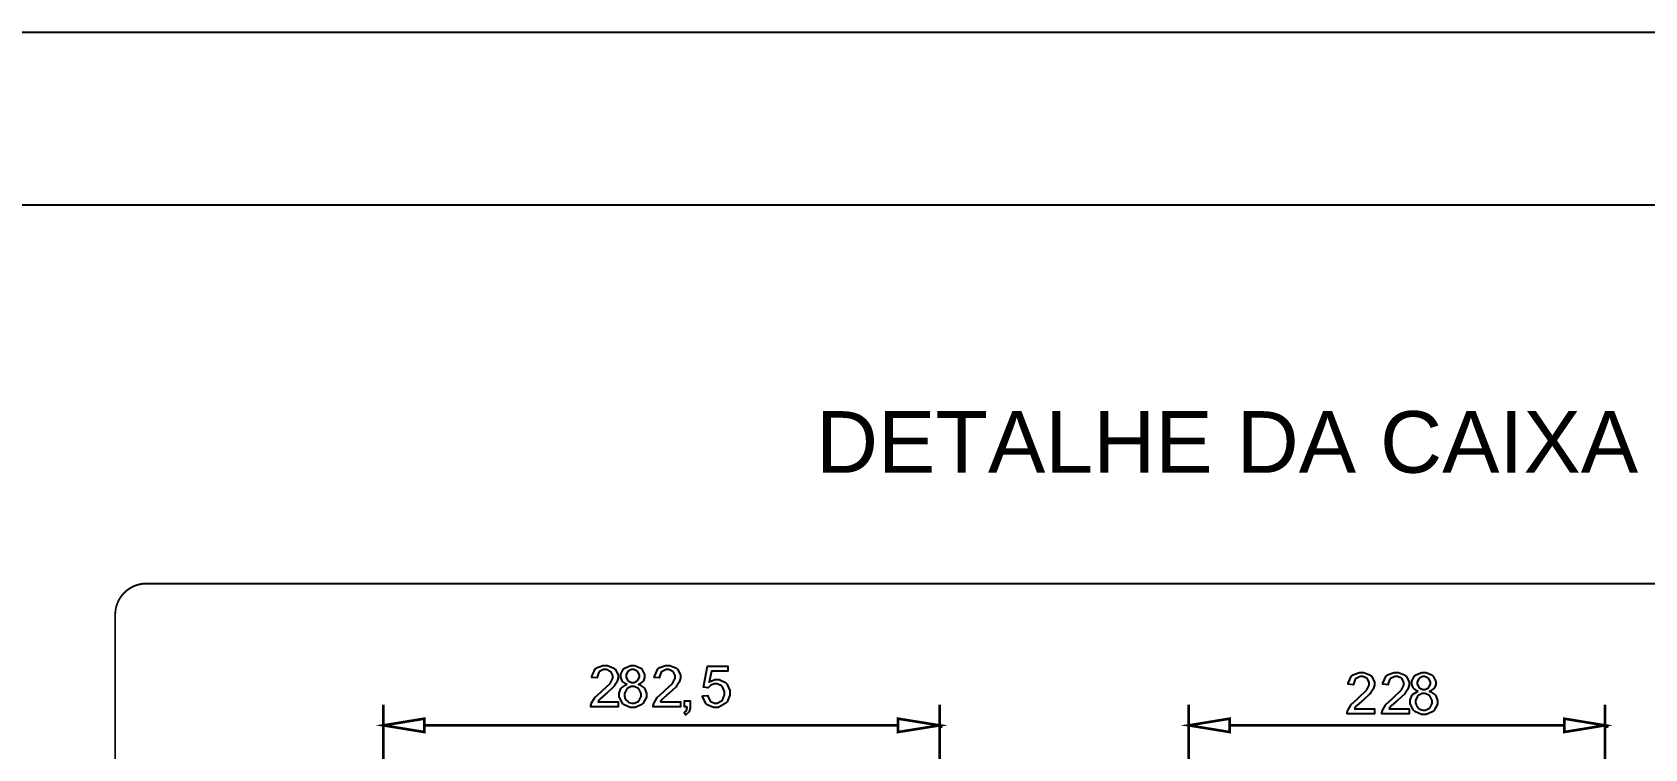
# Model space of a CAD drawing. Header units: millimetres. Extents: x 3453 to 3750, y 2320 to 2530.
# Drawn here: x 3621.6 to 3687, y 2501 to 2530.1 of the extents above; entities that cross this region are included whole.
import ezdxf

# ---------------------------------------------------------------- set-up
doc = ezdxf.new("R2010")
doc.units = ezdxf.units.MM
doc.styles.get("Standard").update_dxf_attribs({"font": 'arial.ttf'})

msp = doc.modelspace()

# ---------------------------------------------------------------- linework, layer by layer
at = {"ltscale": 3}
for p, q in [((3453.002, 2530.072), (3750.002, 2530.072)), ((3478.002, 2523.072), (3743.002, 2523.072))]:
    msp.add_line(p, q, dxfattribs=at)
at = {"color": 0}
msp.add_lwpolyline([(3625.187, 2448.597, 0.078, 0.078, 0), (3738.925, 2448.597, 0.078, 0.0716, 0.414214), (3740.185, 2449.857, 0.0716, 0.0716, 0), (3740.185, 2506.435, 0.0716, 0.078, 0.414214), (3738.925, 2507.695, 0.078, 0.078, 0), (3626.21, 2507.695, 0.078, 0.0716, 0.414214), (3624.95, 2506.435, 0.0716, 0.0716, 0), (3624.95, 2448.973, 0.0716, 0.0716, 0)], format="xyseb", dxfattribs=at)
for points in [[(3644.543, 2502.893), (3645.362, 2502.893), (3645.362, 2502.696), (3644.258, 2502.696), (3644.258, 2502.701), (3644.258, 2502.708), (3644.258, 2502.71), (3644.258, 2502.742), (3644.278, 2502.829), (3644.283, 2502.838), (3644.289, 2502.857), (3644.401, 2503.043), (3644.417, 2503.06), (3644.432, 2503.079), (3644.656, 2503.29), (3644.685, 2503.313), (3644.73, 2503.351), (3645.037, 2503.645), (3645.053, 2503.667), (3645.068, 2503.689), (3645.148, 2503.857), (3645.148, 2503.913), (3645.148, 2503.965), (3645.076, 2504.105), (3645.061, 2504.119), (3645.046, 2504.133), (3644.887, 2504.203), (3644.834, 2504.203), (3644.774, 2504.203), (3644.612, 2504.129), (3644.598, 2504.113), (3644.582, 2504.099), (3644.507, 2503.895), (3644.507, 2503.868), (3644.297, 2503.889), (3644.3, 2503.929), (3644.435, 2504.229), (3644.459, 2504.249), (3644.483, 2504.27), (3644.75, 2504.372), (3644.839, 2504.372), (3644.934, 2504.372), (3645.195, 2504.262), (3645.219, 2504.239), (3645.242, 2504.216), (3645.36, 2503.986), (3645.36, 2503.909), (3645.36, 2503.86), (3645.324, 2503.729), (3645.318, 2503.712), (3645.311, 2503.697), (3645.198, 2503.526), (3645.183, 2503.508), (3645.166, 2503.491), (3644.902, 2503.246), (3644.866, 2503.214), (3644.835, 2503.19), (3644.638, 2503.014), (3644.629, 2503.004), (3644.621, 2502.996), (3644.549, 2502.903), (3644.543, 2502.893)], [(3645.727, 2503.601), (3645.705, 2503.61), (3645.548, 2503.721), (3645.538, 2503.735), (3645.527, 2503.749), (3645.477, 2503.895), (3645.477, 2503.942), (3645.477, 2504.018), (3645.585, 2504.228), (3645.608, 2504.248), (3645.629, 2504.268), (3645.874, 2504.372), (3645.956, 2504.372), (3646.044, 2504.372), (3646.285, 2504.268), (3646.308, 2504.245), (3646.33, 2504.224), (3646.441, 2504.009), (3646.441, 2503.936), (3646.441, 2503.886), (3646.391, 2503.748), (3646.381, 2503.734), (3646.37, 2503.72), (3646.216, 2503.61), (3646.195, 2503.601), (3646.22, 2503.593), (3646.415, 2503.458), (3646.429, 2503.439), (3646.443, 2503.421), (3646.51, 2503.235), (3646.51, 2503.173), (3646.51, 2503.083), (3646.383, 2502.838), (3646.357, 2502.813), (3646.333, 2502.789), (3646.052, 2502.667), (3645.96, 2502.667), (3645.859, 2502.667), (3645.587, 2502.79), (3645.561, 2502.814), (3645.536, 2502.838), (3645.41, 2503.094), (3645.41, 2503.178), (3645.41, 2503.246), (3645.477, 2503.433), (3645.492, 2503.451), (3645.505, 2503.47), (3645.702, 2503.594), (3645.727, 2503.601)], [(3647.078, 2502.893), (3647.897, 2502.893), (3647.897, 2502.696), (3646.793, 2502.696), (3646.793, 2502.696), (3646.793, 2502.705), (3646.793, 2502.705), (3646.793, 2502.739), (3646.813, 2502.829), (3646.818, 2502.838), (3646.825, 2502.857), (3646.936, 2503.043), (3646.952, 2503.06), (3646.967, 2503.079), (3647.191, 2503.29), (3647.221, 2503.313), (3647.265, 2503.351), (3647.572, 2503.645), (3647.588, 2503.667), (3647.603, 2503.689), (3647.684, 2503.857), (3647.684, 2503.913), (3647.684, 2503.965), (3647.611, 2504.105), (3647.597, 2504.119), (3647.581, 2504.133), (3647.423, 2504.203), (3647.37, 2504.203), (3647.311, 2504.203), (3647.147, 2504.129), (3647.133, 2504.113), (3647.117, 2504.099), (3647.043, 2503.927), (3647.043, 2503.868), (3646.832, 2503.889), (3646.835, 2503.929), (3646.971, 2504.229), (3646.995, 2504.249), (3647.018, 2504.27), (3647.285, 2504.372), (3647.375, 2504.372), (3647.469, 2504.372), (3647.731, 2504.262), (3647.756, 2504.239), (3647.779, 2504.216), (3647.895, 2503.986), (3647.895, 2503.909), (3647.895, 2503.86), (3647.861, 2503.729), (3647.855, 2503.712), (3647.847, 2503.697), (3647.733, 2503.526), (3647.718, 2503.508), (3647.701, 2503.491), (3647.439, 2503.246), (3647.402, 2503.214), (3647.371, 2503.19), (3647.173, 2503.014), (3647.164, 2503.004), (3647.156, 2502.996), (3647.084, 2502.903), (3647.078, 2502.893)], [(3645.687, 2503.948), (3645.687, 2503.9), (3645.749, 2503.768), (3645.763, 2503.755), (3645.774, 2503.743), (3645.913, 2503.68), (3645.961, 2503.68), (3646.009, 2503.68), (3646.143, 2503.743), (3646.155, 2503.755), (3646.167, 2503.768), (3646.23, 2503.895), (3646.23, 2503.938), (3646.23, 2503.985), (3646.165, 2504.114), (3646.153, 2504.127), (3646.14, 2504.14), (3646.004, 2504.204), (3645.958, 2504.204), (3645.909, 2504.204), (3645.776, 2504.142), (3645.763, 2504.129), (3645.751, 2504.117), (3645.687, 2503.991), (3645.687, 2503.948)], [(3648.792, 2503.133), (3649.006, 2503.152), (3649.009, 2503.125), (3649.102, 2502.928), (3649.118, 2502.915), (3649.132, 2502.902), (3649.278, 2502.836), (3649.328, 2502.836), (3649.39, 2502.836), (3649.561, 2502.929), (3649.578, 2502.948), (3649.595, 2502.966), (3649.681, 2503.174), (3649.681, 2503.243), (3649.681, 2503.313), (3649.598, 2503.504), (3649.582, 2503.52), (3649.566, 2503.538), (3649.384, 2503.622), (3649.325, 2503.622), (3649.279, 2503.622), (3649.159, 2503.584), (3649.147, 2503.577), (3649.132, 2503.57), (3649.028, 2503.472), (3649.02, 2503.46), (3648.828, 2503.485), (3648.99, 2504.343), (3649.82, 2504.343), (3649.82, 2504.146), (3649.154, 2504.146), (3649.063, 2503.697), (3649.088, 2503.715), (3649.305, 2503.804), (3649.38, 2503.804), (3649.471, 2503.804), (3649.722, 2503.677), (3649.748, 2503.651), (3649.772, 2503.626), (3649.899, 2503.353), (3649.899, 2503.262), (3649.899, 2503.164), (3649.788, 2502.897), (3649.767, 2502.87), (3649.739, 2502.837), (3649.43, 2502.667), (3649.328, 2502.667), (3649.234, 2502.667), (3648.979, 2502.774), (3648.956, 2502.795), (3648.932, 2502.817), (3648.795, 2503.098), (3648.792, 2503.133)], [(3675.247, 2502.611), (3676.066, 2502.611), (3676.066, 2502.414), (3674.962, 2502.414), (3674.962, 2502.414), (3674.962, 2502.423), (3674.962, 2502.423), (3674.962, 2502.457), (3674.982, 2502.547), (3674.986, 2502.556), (3674.993, 2502.575), (3675.107, 2502.761), (3675.122, 2502.779), (3675.137, 2502.797), (3675.359, 2503.008), (3675.39, 2503.031), (3675.434, 2503.069), (3675.742, 2503.364), (3675.758, 2503.385), (3675.774, 2503.407), (3675.853, 2503.575), (3675.853, 2503.631), (3675.853, 2503.683), (3675.781, 2503.824), (3675.766, 2503.837), (3675.751, 2503.851), (3675.592, 2503.921), (3675.539, 2503.921), (3675.48, 2503.921), (3675.317, 2503.848), (3675.303, 2503.832), (3675.287, 2503.817), (3675.212, 2503.613), (3675.212, 2503.586), (3675.002, 2503.607), (3675.005, 2503.647), (3675.14, 2503.947), (3675.165, 2503.967), (3675.188, 2503.988), (3675.454, 2504.09), (3675.544, 2504.09), (3675.638, 2504.09), (3675.9, 2503.98), (3675.924, 2503.957), (3675.947, 2503.935), (3676.063, 2503.704), (3676.063, 2503.627), (3676.063, 2503.578), (3676.03, 2503.447), (3676.024, 2503.43), (3676.016, 2503.415), (3675.902, 2503.245), (3675.886, 2503.226), (3675.87, 2503.209), (3675.607, 2502.964), (3675.571, 2502.933), (3675.54, 2502.908), (3675.342, 2502.733), (3675.334, 2502.722), (3675.326, 2502.714), (3675.253, 2502.621), (3675.247, 2502.611)], [(3676.656, 2502.611), (3677.474, 2502.611), (3677.474, 2502.414), (3676.371, 2502.414), (3676.371, 2502.414), (3676.371, 2502.423), (3676.371, 2502.423), (3676.371, 2502.457), (3676.391, 2502.547), (3676.395, 2502.556), (3676.401, 2502.575), (3676.514, 2502.761), (3676.529, 2502.779), (3676.545, 2502.797), (3676.768, 2503.008), (3676.798, 2503.031), (3676.843, 2503.069), (3677.149, 2503.364), (3677.165, 2503.385), (3677.181, 2503.407), (3677.261, 2503.575), (3677.261, 2503.631), (3677.261, 2503.683), (3677.189, 2503.824), (3677.174, 2503.837), (3677.159, 2503.851), (3677, 2503.921), (3676.947, 2503.921), (3676.888, 2503.921), (3676.724, 2503.848), (3676.709, 2503.832), (3676.694, 2503.817), (3676.621, 2503.645), (3676.621, 2503.586), (3676.409, 2503.607), (3676.412, 2503.647), (3676.548, 2503.947), (3676.572, 2503.967), (3676.595, 2503.988), (3676.863, 2504.09), (3676.952, 2504.09), (3677.046, 2504.09), (3677.308, 2503.98), (3677.331, 2503.957), (3677.355, 2503.935), (3677.472, 2503.704), (3677.472, 2503.627), (3677.472, 2503.578), (3677.437, 2503.447), (3677.43, 2503.43), (3677.424, 2503.415), (3677.311, 2503.245), (3677.295, 2503.226), (3677.279, 2503.209), (3677.015, 2502.964), (3676.979, 2502.933), (3676.948, 2502.908), (3676.75, 2502.733), (3676.741, 2502.722), (3676.733, 2502.714), (3676.662, 2502.621), (3676.656, 2502.611)], [(3677.84, 2503.321), (3677.818, 2503.328), (3677.66, 2503.439), (3677.651, 2503.453), (3677.64, 2503.467), (3677.589, 2503.613), (3677.589, 2503.66), (3677.589, 2503.737), (3677.698, 2503.946), (3677.72, 2503.966), (3677.742, 2503.987), (3677.986, 2504.09), (3678.068, 2504.09), (3678.156, 2504.09), (3678.397, 2503.986), (3678.421, 2503.964), (3678.443, 2503.943), (3678.554, 2503.727), (3678.554, 2503.654), (3678.554, 2503.604), (3678.503, 2503.467), (3678.493, 2503.452), (3678.482, 2503.438), (3678.328, 2503.328), (3678.307, 2503.321), (3678.333, 2503.313), (3678.528, 2503.177), (3678.542, 2503.158), (3678.555, 2503.139), (3678.622, 2502.954), (3678.622, 2502.891), (3678.622, 2502.801), (3678.496, 2502.556), (3678.47, 2502.531), (3678.445, 2502.507), (3678.164, 2502.385), (3678.072, 2502.385), (3677.972, 2502.385), (3677.699, 2502.508), (3677.673, 2502.532), (3677.648, 2502.558), (3677.522, 2502.813), (3677.522, 2502.897), (3677.522, 2502.966), (3677.59, 2503.152), (3677.605, 2503.17), (3677.617, 2503.188), (3677.813, 2503.313), (3677.84, 2503.321)], [(3677.799, 2503.667), (3677.799, 2503.618), (3677.862, 2503.487), (3677.875, 2503.473), (3677.887, 2503.461), (3678.025, 2503.398), (3678.073, 2503.398), (3678.121, 2503.398), (3678.255, 2503.461), (3678.267, 2503.473), (3678.28, 2503.487), (3678.342, 2503.614), (3678.342, 2503.656), (3678.342, 2503.703), (3678.278, 2503.833), (3678.266, 2503.845), (3678.252, 2503.858), (3678.116, 2503.922), (3678.071, 2503.922), (3678.021, 2503.922), (3677.888, 2503.86), (3677.876, 2503.848), (3677.863, 2503.835), (3677.799, 2503.709), (3677.799, 2503.667)], [(3645.62, 2503.177), (3645.62, 2503.135), (3645.655, 2503.022), (3645.662, 2503.007), (3645.669, 2502.995), (3645.771, 2502.889), (3645.786, 2502.881), (3645.799, 2502.874), (3645.921, 2502.836), (3645.961, 2502.836), (3646.022, 2502.836), (3646.188, 2502.915), (3646.205, 2502.931), (3646.22, 2502.948), (3646.301, 2503.115), (3646.301, 2503.17), (3646.301, 2503.232), (3646.218, 2503.4), (3646.202, 2503.416), (3646.185, 2503.432), (3646.012, 2503.513), (3645.955, 2503.513), (3645.894, 2503.513), (3645.731, 2503.433), (3645.715, 2503.417), (3645.699, 2503.402), (3645.62, 2503.233), (3645.62, 2503.177)], [(3677.733, 2502.897), (3677.733, 2502.854), (3677.766, 2502.74), (3677.774, 2502.726), (3677.78, 2502.713), (3677.884, 2502.607), (3677.898, 2502.599), (3677.911, 2502.593), (3678.033, 2502.554), (3678.074, 2502.554), (3678.135, 2502.554), (3678.301, 2502.634), (3678.318, 2502.649), (3678.333, 2502.666), (3678.413, 2502.833), (3678.413, 2502.889), (3678.413, 2502.95), (3678.33, 2503.118), (3678.314, 2503.134), (3678.298, 2503.15), (3678.125, 2503.231), (3678.068, 2503.231), (3678.007, 2503.231), (3677.843, 2503.152), (3677.827, 2503.135), (3677.811, 2503.12), (3677.733, 2502.952), (3677.733, 2502.897)], [(3648.173, 2502.696), (3648.057, 2502.696), (3648.057, 2502.929), (3648.291, 2502.929), (3648.291, 2502.696), (3648.291, 2502.644), (3648.253, 2502.501), (3648.246, 2502.488), (3648.239, 2502.475), (3648.117, 2502.373), (3648.1, 2502.365), (3648.044, 2502.453), (3648.055, 2502.458), (3648.134, 2502.528), (3648.139, 2502.537), (3648.144, 2502.547), (3648.172, 2502.679), (3648.173, 2502.696)], [(3637.494, 2502.211), (3637.494, 2501.669), (3635.838, 2501.94), (3637.494, 2502.211)], [(3656.729, 2502.211), (3656.729, 2501.669), (3658.419, 2501.94), (3656.729, 2502.211)], [(3658.419, 2501.94), (3658.487, 2501.94), (3658.487, 2501.872), (3658.419, 2501.872), (3658.419, 2501.94)], [(3670.183, 2502.211), (3670.183, 2501.669), (3668.525, 2501.94), (3670.183, 2502.211)], [(3683.77, 2502.211), (3683.77, 2501.669), (3685.427, 2501.94), (3683.77, 2502.211)], [(3685.461, 2501.94), (3685.529, 2501.94), (3685.529, 2501.872), (3685.461, 2501.872), (3685.461, 2501.94)]]:
    msp.add_lwpolyline(points, close=True, dxfattribs=at)
at = {"color": 0, "const_width": 0.106}
for points in [[(3635.838, 2497.917), (3635.838, 2502.786)], [(3658.419, 2497.917), (3658.419, 2502.786)], [(3668.525, 2496.971), (3668.525, 2502.786)], [(3685.427, 2495.823), (3685.427, 2502.786)], [(3637.494, 2501.94), (3656.729, 2501.94)], [(3670.183, 2501.94), (3683.77, 2501.94)]]:
    msp.add_lwpolyline(points, dxfattribs=at)
for points in [[(3637.494, 2502.211), (3637.494, 2501.669), (3635.838, 2501.94), (3637.494, 2502.211)], [(3656.729, 2502.211), (3656.729, 2501.669), (3658.419, 2501.94), (3656.729, 2502.211)], [(3670.183, 2502.211), (3670.183, 2501.669), (3668.525, 2501.94), (3670.183, 2502.211)], [(3683.77, 2502.211), (3683.77, 2501.669), (3685.427, 2501.94), (3683.77, 2502.211)]]:
    msp.add_lwpolyline(points, close=True, dxfattribs=at)

# ---------------------------------------------------------------- texts
at = {"insert": (3653.394, 2514.694), "char_height": 2.5, "attachment_point": 1}
msp.add_mtext_dynamic_manual_height_columns('DETALHE DA CAIXA DE MEDIÇÃO', width=74.01314, gutter_width=12.5, heights=[0], dxfattribs=at)

doc.saveas('drawing.dxf')
